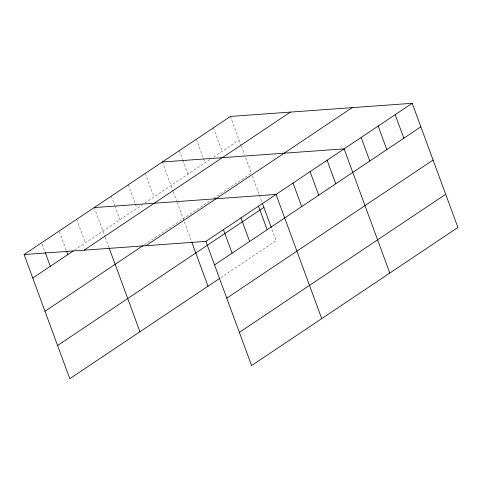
<?xml version="1.0" encoding="UTF-8"?>
<svg xmlns="http://www.w3.org/2000/svg" width="482" height="482" viewBox="0 0 482 482"><rect width="100%" height="100%" fill="white"/><g stroke="black" fill="none" stroke-linecap="round" stroke-linejoin="round"><path stroke-width="0.36" stroke-dasharray="2.41 1.81" d="M74.487 250.128L142.425 204.657M144.853 203.03L209.899 159.5M213.55 157.06L239.078 139.973M144.311 244.79L211.176 200.036M213.61 198.409L251.303 173.189L245.187 156.578M220.792 277.65L276.114 240.626L271.276 227.48M230.42 116.433L241.114 145.504M241.374 146.197L244.428 154.505M252.309 175.924L259.105 194.403M259.358 195.09L262.13 202.621M213.399 127.826L222.057 151.36M196.379 139.22L203.253 157.909M203.506 158.602L205.037 162.753M179.358 150.607L182.666 159.608M182.919 160.301L188.016 174.147M162.332 162L173.032 191.071M173.285 191.764L176.593 200.759M177.105 202.145L191.529 241.343M145.311 173.393L153.975 196.927M128.29 184.787L135.171 203.476M135.424 204.169L136.948 208.32M111.27 196.174L114.583 205.175M114.837 205.868L119.928 219.714M94.249 207.567L104.943 236.638M105.203 237.331L108.763 247.019M76.71 219.304L85.374 242.844M59.431 231.734L66.305 250.423M42.145 244.163L44.947 251.779"/><path stroke-width="0.72" d="M24.1 254.514L230.42 116.433L412.206 103.293L457.9 227.486L251.58 365.567L205.886 241.374L24.1 254.514L69.794 378.707L219.581 278.463M32.758 278.054L73.276 250.935M84.091 250.176L290.411 112.095M44.983 311.27L143.094 245.609M145.895 245.712L352.215 107.625M205.886 241.374L412.206 103.293M57.575 345.492L263.895 207.411M214.544 264.907L420.864 126.826M226.769 298.123L433.089 160.042M239.361 332.351L445.681 194.27M162.332 162L344.118 148.86L389.811 273.053M94.249 207.567L276.035 194.427L321.729 318.62M395.186 114.68L403.844 138.22M378.165 126.073L386.823 149.613M361.139 137.466L369.802 161M327.097 160.247L335.761 183.787M310.077 171.64L318.735 195.18M293.056 183.033L301.714 206.567M262.383 203.302L271.276 227.48M258.497 206.163L267.155 229.697M240.958 217.9L249.622 241.434M223.425 229.637L232.083 253.171M191.776 242.024L208.031 286.194M109.016 247.712L139.943 331.761M66.558 251.116L67.835 254.58M45.206 252.472L50.297 266.317"/></g></svg>
